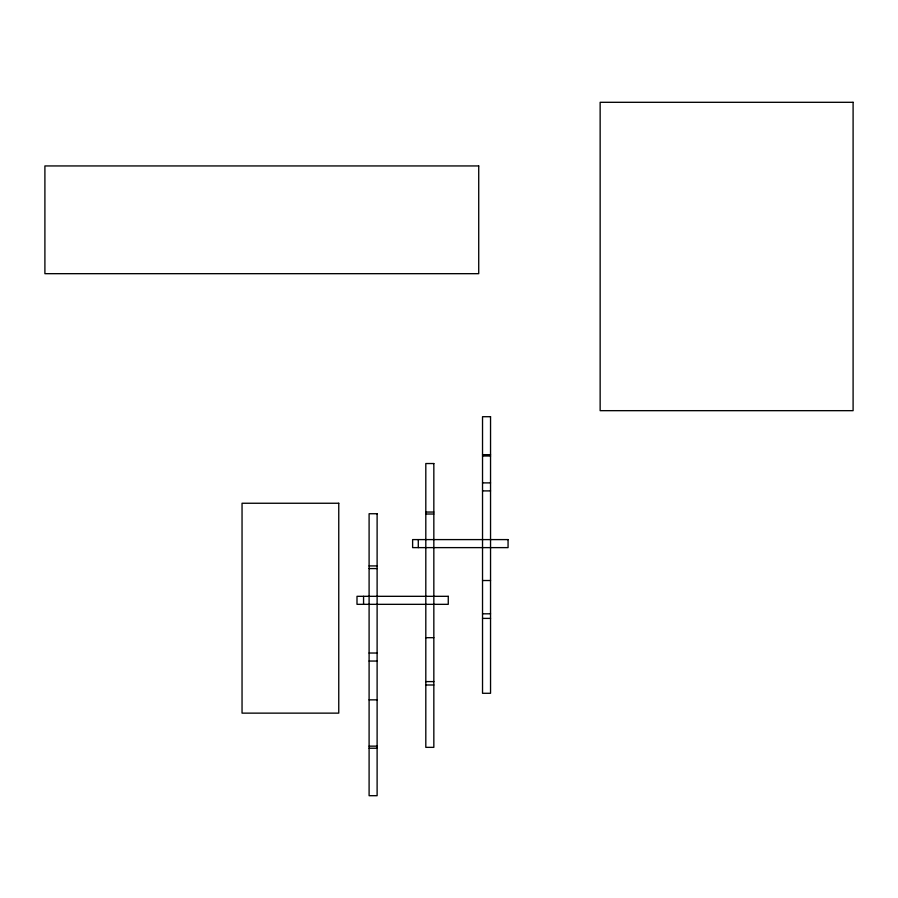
<?xml version="1.0" encoding="UTF-8"?>
<svg xmlns="http://www.w3.org/2000/svg" width="898" height="898" viewBox="0 0 898 898"><rect width="100%" height="100%" fill="white"/><g stroke="black" fill="none" stroke-linecap="round" stroke-linejoin="round"><path stroke-width="1.35" d="M482.529 454.669L490.544 454.669M482.529 456.004L490.544 456.004M482.529 482.888L490.544 482.888M482.529 490.903L490.544 490.903M425.809 512.051L433.835 512.051M425.809 514.015L433.835 514.015M369.1 565.92L377.115 565.92M369.1 568.569L377.115 568.569M482.529 580.523L490.544 580.523M482.529 613.805L490.544 613.805M482.529 618.396L490.544 618.396M425.809 637.692L433.835 637.692M369.1 653.026L377.115 653.026M369.1 661.051L377.115 661.051M425.809 681.604L433.835 681.604M425.809 684.994L433.835 684.994M369.1 699.856L377.115 699.856M369.1 746.148L377.115 746.148M369.1 748.225L377.115 748.225M418.288 539.597L418.288 547.623M363.567 596.317L363.567 604.332M853.1 102.305L600.145 102.305L600.145 410.667L853.1 410.667L853.1 102.305M478.724 165.939L44.9 165.939L44.9 273.677L478.724 273.677L478.724 165.939M490.544 416.706L482.529 416.706L482.529 693.29L490.544 693.29L490.544 416.706M433.835 463.536L425.809 463.536L425.809 747.349L433.835 747.349L433.835 463.536M338.759 503.25L242.045 503.25L242.045 713.135L338.759 713.135L338.759 503.25M377.115 513.735L369.1 513.735L369.1 795.695L377.115 795.695L377.115 513.735M508.066 539.597L412.62 539.597L412.62 547.623L508.066 547.623L508.066 539.597M448.259 596.317L357 596.317L357 604.332L448.259 604.332L448.259 596.317"/></g></svg>
